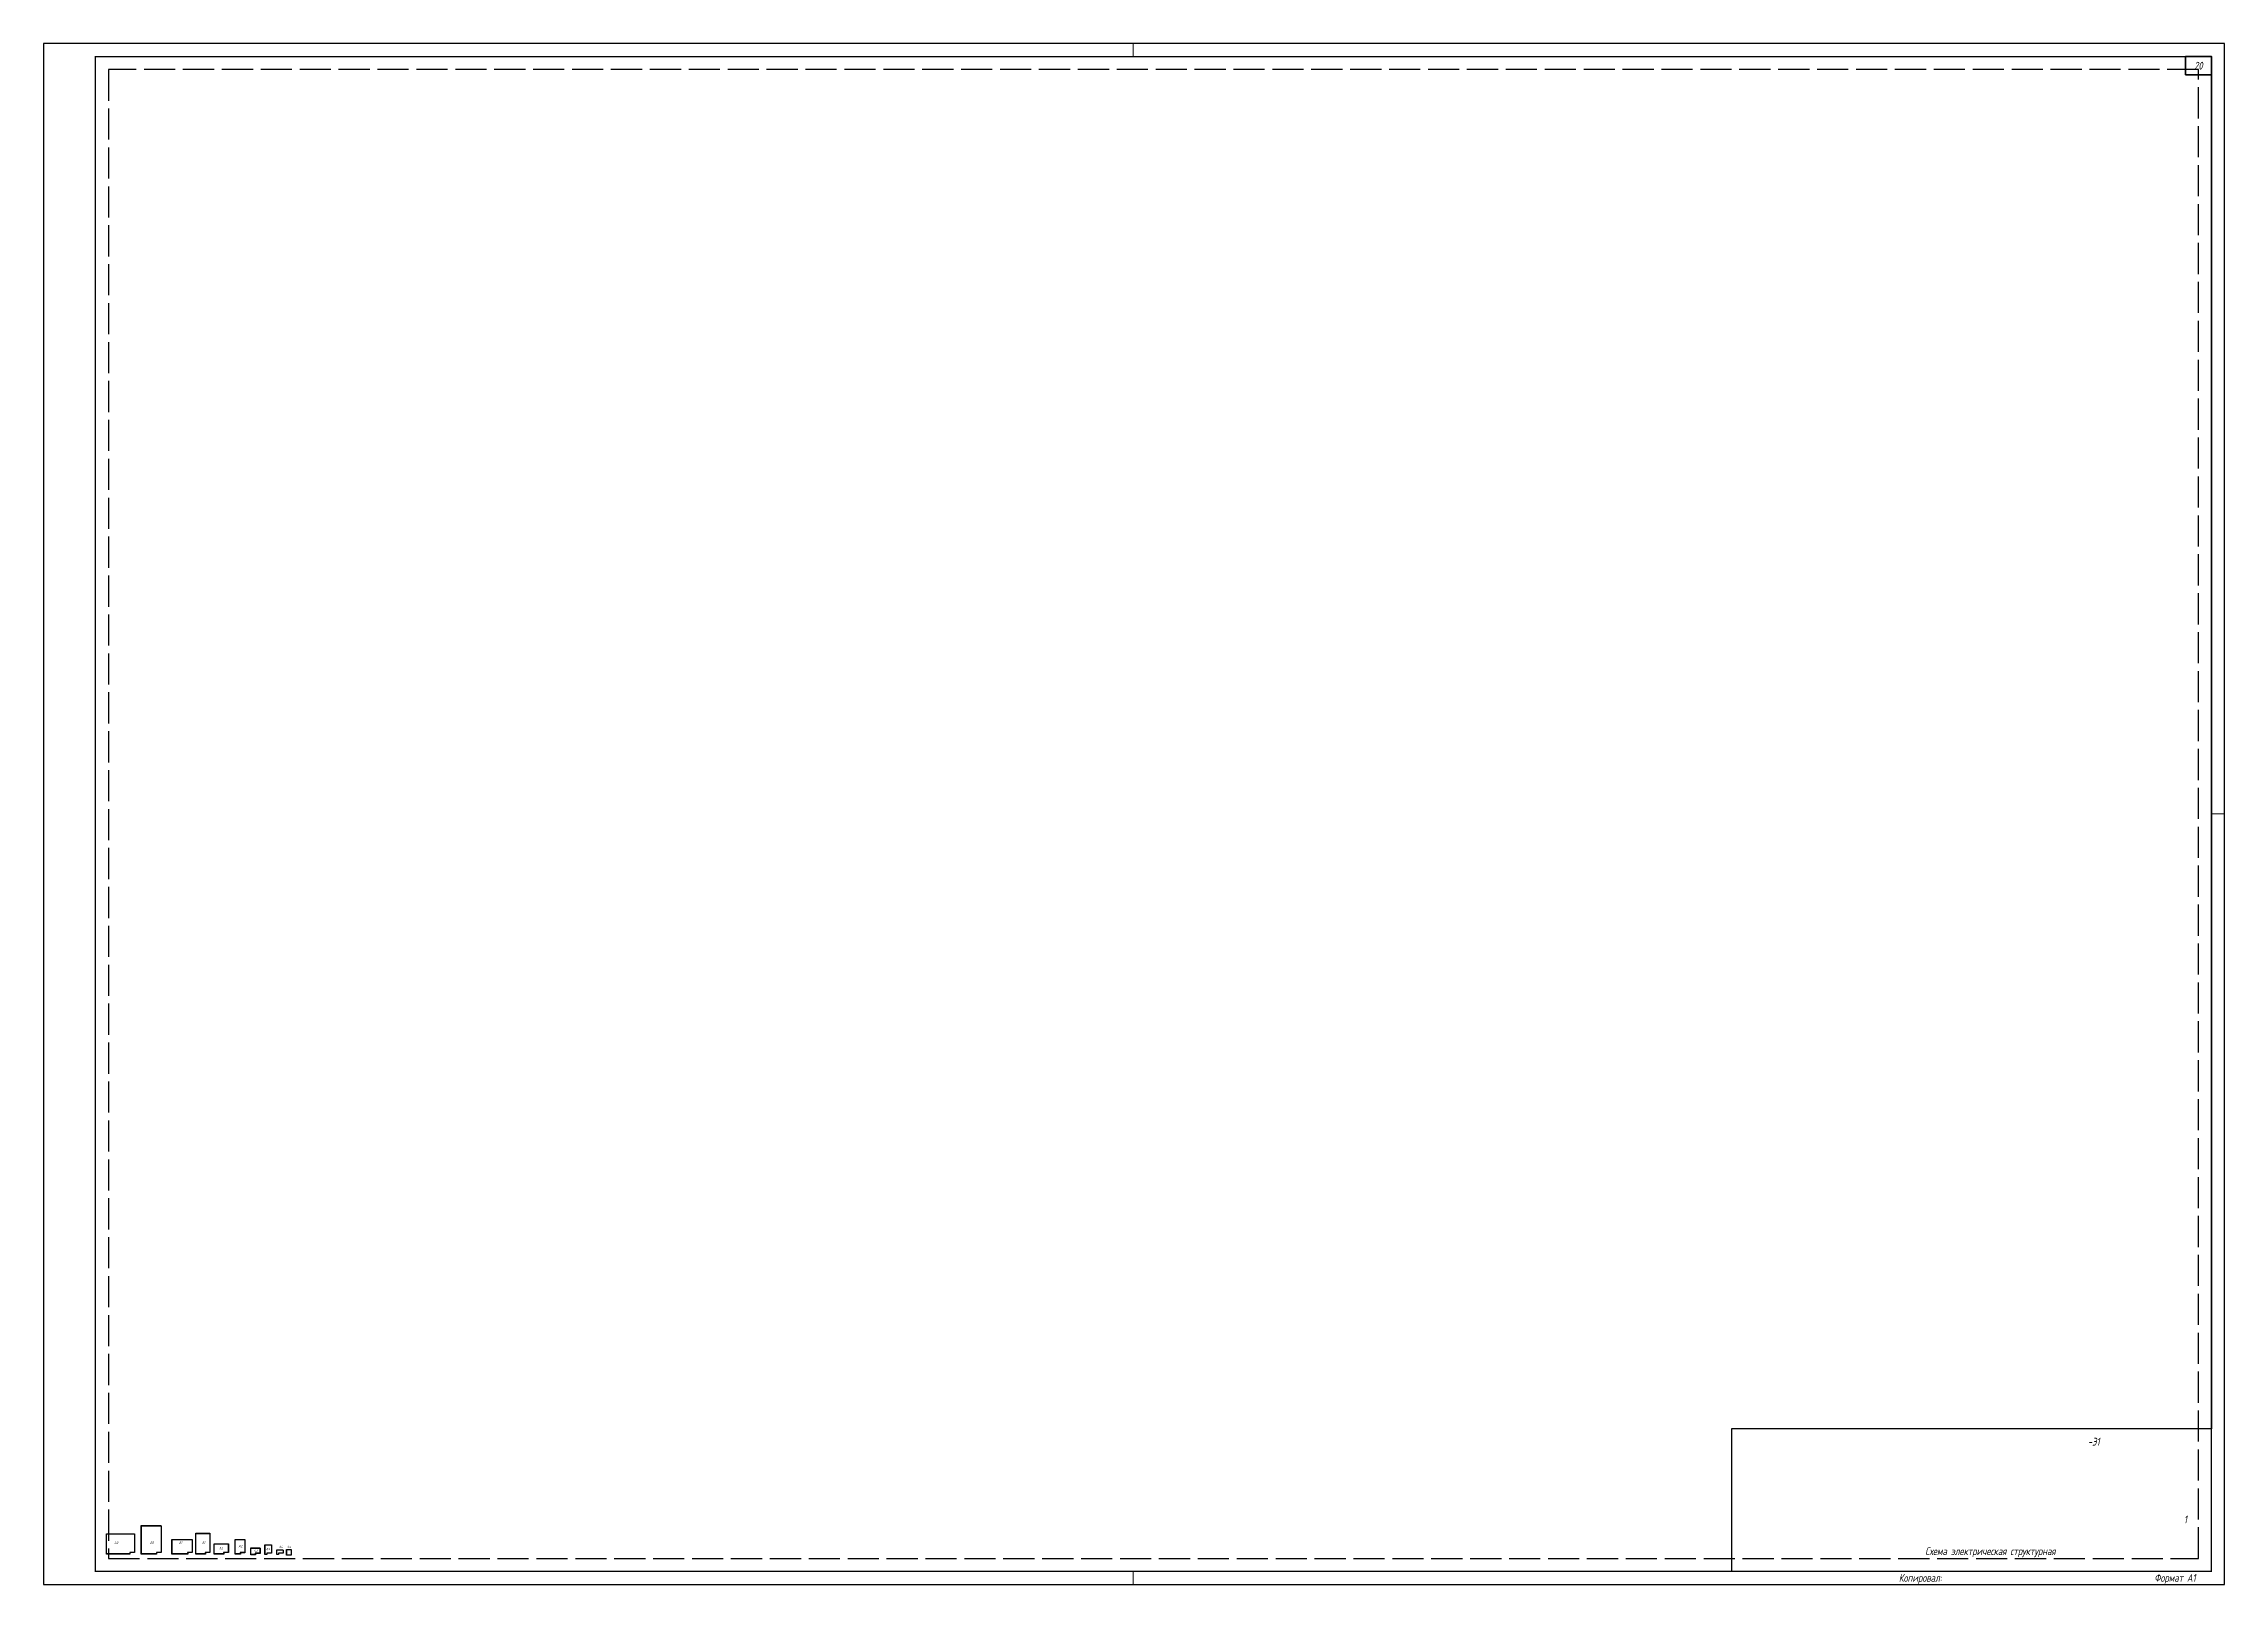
# Paper-space layout 'А1ал' of a CAD drawing. Header units: millimetres. Extents: x 0 to 841, y 10 to 603.
# The model-space entities are those that its viewports show. They can reach past a viewport. Long polylines and large blocks are cut down to what shows.
import ezdxf

# ---------------------------------------------------------------- set-up
doc = ezdxf.new("R2010")
doc.units = ezdxf.units.MM
doc.linetypes.add('ACAD_ISO02W100', pattern=[15, 12, -3])
doc.layers.add('noprint', color=2, linetype='Continuous', plot=False)
doc.layers.add('stamp', color=7, linetype='Continuous')
doc.styles.add('ГОСТ-ISOCPEUR', font='isocpeui.ttf', dxfattribs={"width": 0.8})

msp = doc.modelspace()

# ---------------------------------------------------------------- linework, layer by layer
at = {"layer": 'noprint'}
for points in [[(1462, 1175), (2252, 1175), (2252, 1168), (2262, 1168), (2262, 90), (2077, 90), (2077, 35), (1462, 35)], [(69, 845), (1186, 845), (1186, 838), (1196, 838), (1196, 90), (1011, 90), (1011, 35), (69, 35)], [(2695, 619), (3501, 619), (3501, 612), (3511, 612), (3511, 90), (3326, 90), (3326, 35), (2695, 35)], [(3649, 866), (4208, 866), (4208, 859), (4218, 859), (4218, 90), (4033, 90), (4033, 35), (3649, 35)], [(4386, 445), (4945, 445), (4945, 438), (4955, 438), (4955, 90), (4770, 90), (4770, 35), (4386, 35)], [(5227, 617), (5612, 617), (5612, 610), (5622, 610), (5622, 88), (5437, 88), (5437, 33), (5227, 33)], [(5852, 278), (6217, 278), (6217, 271), (6227, 271), (6227, 60), (6042, 60), (6042, 5), (5852, 5)], [(6424, 405), (6674, 405), (6674, 398), (6684, 398), (6684, 69), (6499, 69), (6499, 14), (6424, 14)], [(6893, 201), (7142, 201), (7142, 194), (7152, 194), (7152, 66), (6967, 66), (6967, 11), (6893, 11)], [(7293, 215), (7468, 215), (7468, 208), (7478, 208), (7478, -17), (7293, -17)]]:
    msp.add_lwpolyline(points, close=True, dxfattribs=at)
at = {"layer": 'noprint', "linetype": 'ACAD_ISO02W100'}
for points in [[(1467, 1170), (2247, 1170), (2247, 1163), (2257, 1163), (2257, 95), (2072, 95), (2072, 40), (1467, 40)], [(74, 840), (1181, 840), (1181, 833), (1191, 833), (1191, 95), (1006, 95), (1006, 40), (74, 40)], [(2700, 614), (3496, 614), (3496, 607), (3506, 607), (3506, 95), (3321, 95), (3321, 40), (2700, 40)], [(3654, 861), (4203, 861), (4203, 854), (4213, 854), (4213, 95), (4028, 95), (4028, 40), (3654, 40)], [(4391, 440), (4940, 440), (4940, 433), (4950, 433), (4950, 95), (4765, 95), (4765, 40), (4391, 40)], [(5232, 612), (5607, 612), (5607, 605), (5617, 605), (5617, 93), (5432, 93), (5432, 38), (5232, 38)], [(5857, 273), (6212, 273), (6212, 266), (6222, 266), (6222, 65), (6037, 65), (6037, 10), (5857, 10)], [(6429, 400), (6669, 400), (6669, 393), (6679, 393), (6679, 74), (6494, 74), (6494, 19), (6429, 19)], [(6898, 196), (7137, 196), (7137, 189), (7147, 189), (7147, 71), (6962, 71), (6962, 16), (6898, 16)], [(7298, 210), (7463, 210), (7463, 203), (7473, 203), (7473, -12), (7298, -12)]]:
    msp.add_lwpolyline(points, close=True, dxfattribs=at)

# ---------------------------------------------------------------- texts
at = {"layer": 'noprint', "style": 'ГОСТ-ISOCPEUR', "width": 0.8}
for s, p in [('А0', (382, 441)), ('А0', (1805, 441)), ('А1', (2969, 441)), ('А1', (3892, 441)), ('А2', (4583, 220)), ('А2', (5363, 303)), ('А3', (5968, 114)), ('А3', (6460, 176)), ('А4', (6976, 274)), ('А4', (7305, 274))]:
    msp.add_text(s, height=100, dxfattribs=at).set_placement(p)

psp = doc.layouts.new('А1ал')

# ---------------------------------------------------------------- linework, layer by layer
at = {"const_width": 0.5}
psp.add_lwpolyline([(20.01, 14.55), (835.75, 14.55), (835.75, 598.36), (20.01, 598.36)], close=True, dxfattribs=at)
at = {"layer": 'noprint'}
psp.add_lwpolyline([(0.02, 9.55), (840.75, 9.55), (840.75, 603.36), (0.02, 603.36)], close=True, dxfattribs=at)
at = {"layer": 'noprint', "linetype": 'ACAD_ISO02W100'}
psp.add_lwpolyline([(25.01, 19.55), (830.75, 19.55), (830.75, 593.36), (25.01, 593.36)], close=True, dxfattribs=at)
at = {"layer": 'stamp', "lineweight": 0}
for p, q in [((420.02, 598.36), (420.02, 603.36)), ((840.75, 306.46), (835.75, 306.46)), ((420.02, 9.55), (420.02, 14.55))]:
    psp.add_line(p, q, dxfattribs=at)
at = {"layer": 'stamp'}
psp.add_line((0.02, 9.55), (210.02, 9.55), dxfattribs=at)
psp.add_lwpolyline([(20.01, 598.36), (825.75, 598.36), (825.75, 591.36), (835.75, 591.36), (835.75, 69.55), (650.75, 69.55), (650.75, 14.55), (20.02, 14.55)], close=True, dxfattribs=at)
at = {"layer": 'stamp', "lineweight": 50}
psp.add_lwpolyline([(825.75, 591.36), (835.75, 591.36), (835.75, 598.36), (825.75, 598.36)], close=True, dxfattribs=at)

# ---------------------------------------------------------------- texts
at = {"layer": 'stamp', "lineweight": 35, "style": 'ГОСТ-ISOCPEUR', "width": 0.8}
for s, p in [('Копировал:', (715.25, 10.55)), ('Формат А1', (813.75, 10.55))]:
    psp.add_text(s, height=3, dxfattribs=at).set_placement(p)
at = {"layer": 'stamp', "ltscale": 100, "char_height": 3, "attachment_point": 4, "style": 'ГОСТ-ISOCPEUR'}
for s, insert, width in [('\\pxqc;20', (825.75, 594.86), 10), ('-Э1', (788.13, 64.55), 47.7448), ('\\pxqc;1', (815.75, 34.55), 20)]:
    psp.add_mtext(s, dxfattribs=dict(at, insert=insert, width=width))
at = {"layer": 'stamp', "lineweight": 35, "insert": (750.56, 21.94), "char_height": 3, "width": 70.1573, "attachment_point": 5, "style": 'ГОСТ-ISOCPEUR'}
psp.add_mtext('Схема электрическая структурная', dxfattribs=at)

# ---------------------------------------------------------------- viewports
at = {"layer": 'stamp'}
vp = psp.add_viewport(center=(427.88, 306.46), size=(815.74, 583.8131), view_center_point=(42050, 29700), view_height=60723.4395, dxfattribs=at)
vp.dxf.flags = 0x10000  # cut along an outline
vp.dxf.clipping_boundary_handle = psp.add_lwpolyline([(20.01, 598.36), (825.75, 598.36), (825.75, 591.36), (835.75, 591.36), (835.75, 69.55), (650.75, 69.55), (650.75, 14.55), (20.02, 14.55)], format="xyb", close=True, dxfattribs={"invisible": 1}).dxf.handle

doc.saveas('drawing.dxf')
